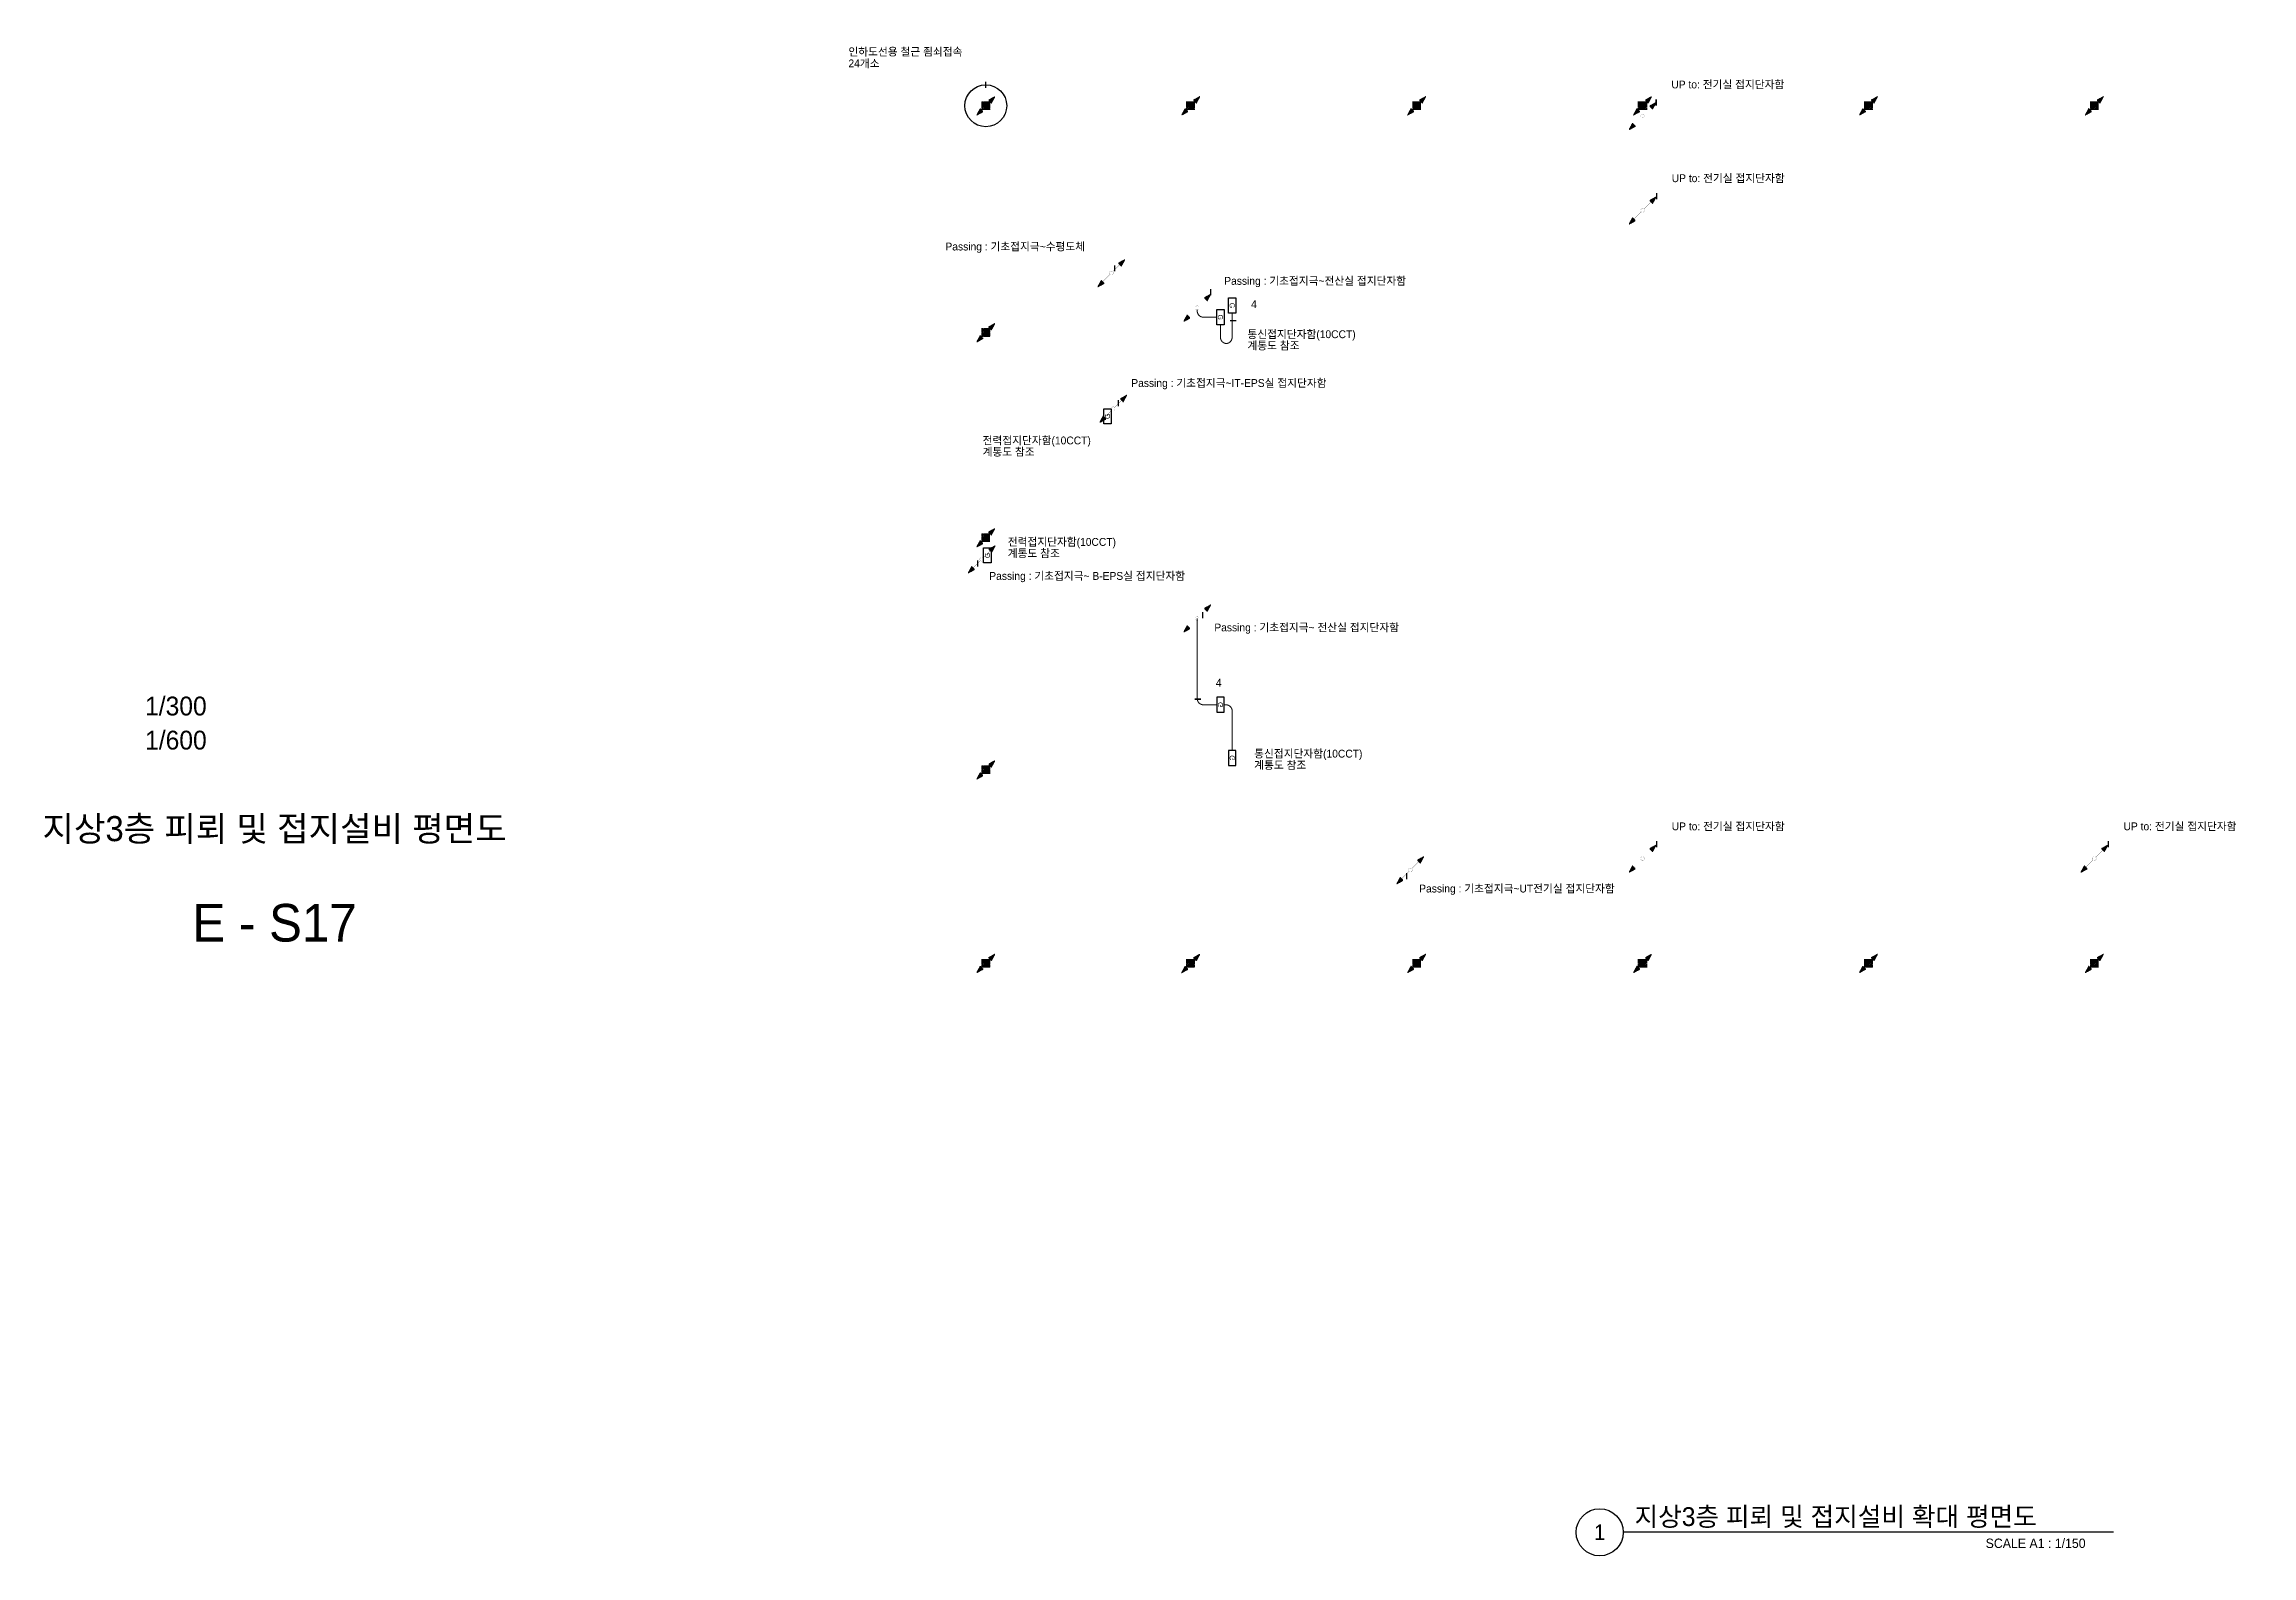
# Model space of a CAD drawing. Header units: millimetres. Extents: x 81900 to 502050, y -708375 to 1238700.
# Drawn here: x 222235 to 327779, y 182625 to 254892 of the extents above; entities that cross this region are included whole.
import ezdxf
from ezdxf.enums import TextEntityAlignment as Align

# ---------------------------------------------------------------- set-up
doc = ezdxf.new("R2010")
doc.units = ezdxf.units.MM
doc.header["$LTSCALE"] = 150
doc.set_wipeout_variables(frame=1)
doc.linetypes.add('C2', pattern=[18.5, 13.5, -2, 1, -2])
doc.layers.get('0').update_dxf_attribs({"lineweight": 0})
for name, color, linetype in [('------02 Etc Panel', 3, 'Continuous'), ('------99 Grounding and Lightning', 3, 'Continuous'), ('------99 Grounding_Grounding Terminal Board_T', 2, 'Continuous'), ('-----09 E-WIRE-GV', 2, 'Continuous'), ('-----20 General Symbol', 3, 'Continuous'), ('-----29 Indicator', 1, 'Continuous'), ('-----30 Text', 2, 'Continuous'), ('-----41 Drawing Title', 2, 'Continuous'), ('-----42 Drawing Number', 2, 'Continuous'), ('-----43 Drawing Scale', 3, 'Continuous')]:
    doc.layers.add(name, color=color, linetype=linetype)
doc.styles.add('ELEC', font='')
doc.styles.get('ELEC').set_extended_font_data('Dotum')
pattern_1 = [(180, (845852.563, 610254.6404), (-1e-14, -6.25), [])]

# ---------------------------------------------------------------- blocks, each defined once
blk = doc.blocks.new('구조체접속')
h = blk.add_hatch()
h.set_pattern_fill('ANGLE', color=1, scale=200)
h.set_pattern_definition([(0, (0, 0), (0, 55), [40, -15]), (90, (0, 0), (-55, 3e-15), [40, -15])])
h.paths.add_polyline_path([(168, 168), (-168, 168), (-168, -168), (168, -168)])
at = {"color": 1}
for p, q in [((166, 168), (168, 166)), ((-168, -166), (-166, -168))]:
    blk.add_line(p, q, dxfattribs=at)
at = {"color": 1, "const_width": 2}
blk.add_lwpolyline([(168, 168), (-168, 168), (-168, -168), (168, -168)], close=True, dxfattribs=at)
blk = doc.blocks.new("'인하도선용 수직철근 또는 철골")
h = blk.add_hatch()
h.set_pattern_fill('ANSI31', color=256, scale=50, angle=135)
h.set_pattern_definition(pattern_1)
h.paths.add_polyline_path([(291, 293), (180, 89), (88, 181)])
h = blk.add_hatch()
h.set_pattern_fill('ANSI31', color=256, scale=50, angle=135)
h.set_pattern_definition(pattern_1)
h.paths.add_polyline_path([(-291, -293), (-180, -89), (-88, -181)])
at = {"const_width": 3.93}
for points in [[(293, 293), (181, 88), (88, 181), (293, 293)], [(-293, -293), (-181, -88), (-88, -181), (-293, -293)]]:
    blk.add_lwpolyline(points, dxfattribs=at)
at = {"xscale": 0.8, "yscale": 0.8, "zscale": 0.8}
blk.add_blockref('구조체접속', (0, 0), dxfattribs=at)
blk = doc.blocks.new('입상입하1')
h = blk.add_hatch()
h.set_pattern_fill('ANSI31', color=256, scale=50, angle=135)
h.set_pattern_definition([(180, (845993.8846, 610394.13), (-1e-14, -6.25), [])])
h.paths.add_polyline_path([(432, 432), (321, 228), (229, 321)])
at = {"const_width": 3.93}
blk.add_lwpolyline([(0, 61, -1), (0, -61, -1), (0, 61)], format="xyb", dxfattribs=at)
for points in [[(43, 43), (275, 275)], [(434, 433), (322, 227), (229, 321), (434, 433)]]:
    blk.add_lwpolyline(points, dxfattribs=at)
blk = doc.blocks.new('A13')
blk.add_lwpolyline([(-300, 0), (-300, 300), (300, 300), (300, 0)], close=True)
at = {"style": 'ELEC'}
blk.add_text('G', height=200, dxfattribs=at).set_placement((0, 150), align=Align.MIDDLE)
blk = doc.blocks.new('C01')
blk.add_lwpolyline([(-300, 0), (-300, 300), (300, 300), (300, 0)], close=True)
at = {"style": 'ELEC'}
blk.add_text('G', height=200, dxfattribs=at).set_placement((0, 150), align=Align.MIDDLE)

msp = doc.modelspace()

# ---------------------------------------------------------------- linework, layer by layer
at = {"layer": '-----09 E-WIRE-GV', "color": 4, "linetype": 'C2', "ltscale": 0.1, "const_width": 50}
for points in [[(278290, 241840), (277658, 241840, -0.4142136), (277358, 242140), (277358, 242200)], [(278470, 241480), (278470, 240880, 0.4142136), (278770, 240580), (278730, 240580, 0.4142136), (279030, 240880), (279030, 242039)]]:
    msp.add_lwpolyline(points, format="xyb", dxfattribs=at)
at = {"layer": '-----09 E-WIRE-GV', "color": 4, "linetype": 'C2', "ltscale": 0.1, "const_width": 50, "elevation": 0}
msp.add_lwpolyline([(279033, 221127), (279033, 223010, 0.4142136), (278733, 223310), (278650, 223310)], format="xyb", dxfattribs=at)
at = {"layer": '-----29 Indicator', "elevation": 0}
msp.add_lwpolyline([(273035, 245189, 0, 0, 0), (273420, 245189, 0, 0, 0), (273420, 244326, 64.2, 64.2, 0), (273420, 244026, 0, 0, 0)], format="xyseb", dxfattribs=at)
at = {"layer": '-----29 Indicator'}
msp.add_lwpolyline([(278403, 223963, 0, 0, 0), (278403, 223579, 0, 0, 0), (277539, 223579, 64.2, 64.2, 0), (277239, 223579, 0, 0, 0)], format="xyseb", dxfattribs=at)
msp.add_circle((267253, 251947), 1000, dxfattribs=at)
at = {"layer": '-----41 Drawing Title', "color": 7}
msp.add_line((321173, 183750), (297727, 183750), dxfattribs=at)
msp.add_circle((296602, 183750), 1125, dxfattribs=at)

# ---------------------------------------------------------------- block references
at = {"layer": '------02 Etc Panel', "xscale": 1.199999999953434, "yscale": 1.199999999953434, "zscale": 1.199999999953434, "rotation": 90}
for p in [(273250, 237101), (267510, 230450)]:
    msp.add_blockref('C01', p, dxfattribs=at)
at = {"layer": '------99 Grounding and Lightning', "xscale": 1.5, "yscale": 1.5, "zscale": 1.5}
for p in [(267253, 251947), (277050, 251950), (287850, 251950), (298650, 251950), (309450, 251950), (320250, 251950), (267253, 241103), (267250, 231300), (267253, 220203), (267253, 210953), (277050, 210950), (287850, 210953), (298650, 210953), (309450, 210953), (320250, 210953)]:
    msp.add_blockref("'인하도선용 수직철근 또는 철골", p, dxfattribs=at)
at = {"layer": '------99 Grounding_Grounding Terminal Board_T', "yscale": 1.2, "zscale": 1.2}
for p, xscale, rotation in [((278850, 242399), 1.2, 270), ((278290, 241840), 1.2, 270), ((279213, 220767), -1.2, 90)]:
    msp.add_blockref('A13', p, dxfattribs=dict(at, xscale=xscale, rotation=rotation))
at = {"layer": '-----20 General Symbol', "xscale": 1.5, "yscale": 1.5, "zscale": 1.5, "rotation": 180}
for p in [(298650, 251458, 0), (298650, 246942), (273253, 243947), (277358, 242292), (273342, 237461), (267058, 230270), (277358, 227442), (287545, 215407), (320250, 215958)]:
    msp.add_blockref('입상입하1', p, dxfattribs=at)
at = {"layer": '-----20 General Symbol', "xscale": 1.5, "yscale": 1.5, "zscale": 1.5}
for p in [(298650, 251458, 0), (298650, 246942), (273253, 243947), (277358, 242292), (273342, 237461), (267058, 230270), (277358, 227442), (298650, 215958), (320250, 215958), (287545, 215407)]:
    msp.add_blockref('입상입하1', p, dxfattribs=at)

# ---------------------------------------------------------------- texts
at = {"layer": '-----41 Drawing Title', "style": 'ELEC'}
msp.add_text('지상3층 피뢰 및 접지설비 평면도', height=1200, dxfattribs=at).set_placement((233250, 217390), align=Align.MIDDLE_CENTER)
at = {"layer": '-----41 Drawing Title', "color": 2, "style": 'ELEC'}
msp.add_text('지상3층 피뢰 및 접지설비 확대 평면도', height=900, dxfattribs=at).set_placement((298267, 184050))
at = {"layer": '-----41 Drawing Title', "color": 7, "style": 'ELEC'}
msp.add_text('1', height=750, dxfattribs=at).set_placement((296602, 183750), align=Align.MIDDLE)
at = {"layer": '-----41 Drawing Title', "style": 'ELEC'}
msp.add_text('SCALE A1 : 1/150', height=450, dxfattribs=at).set_placement((319831, 183000), align=Align.RIGHT)
at = {"layer": '-----42 Drawing Number', "style": 'ELEC'}
msp.add_text('E - S17', height=1800, dxfattribs=at).set_placement((233250, 212890), align=Align.MIDDLE_CENTER)
at = {"layer": '-----43 Drawing Scale', "style": 'ELEC'}
for s, p in [('1/300', (227060, 222800)), ('1/600', (227060, 221170))]:
    msp.add_text(s, height=900, dxfattribs=at).set_placement(p)

# ---------------------------------------------------------------- wipeouts: each hides what was drawn before it
for points in [[(260619, 254892), (266869, 254892), (266869, 253642), (260619, 253642)], [(299984, 248830), (306179, 248830), (306179, 248080), (299984, 248080)], [(279623, 241387), (285533, 241387), (285533, 240137), (279623, 240137)], [(279946, 221336), (285857, 221336), (285857, 220086), (279946, 220086)], [(299984, 217846), (306179, 217846), (306179, 217096), (299984, 217096)], [(321584, 217846), (327779, 217846), (327779, 217096), (321584, 217096)]]:
    msp.add_wipeout(points).dxf.layer = '-----29 Indicator'
msp.add_wipeout([(299965, 253312), (306160, 253312), (306160, 252562), (299965, 252562)]).translate(0, 0, 0).dxf.layer = '-----29 Indicator'

# ---------------------------------------------------------------- next in the draw order: linework, layer by layer
at = {"layer": '-----29 Indicator', "elevation": 0}
for points in [[(266869, 254254, 0, 0, 0), (267253, 254254, 0, 0, 0), (267253, 253097, 64.2, 64.2, 0), (267253, 252797, 0, 0, 0)], [(299965, 252937, 0, 0, 0), (299301, 252937, 0, 0, 0), (299301, 252258, 64.2, 64.2, 0), (299301, 251957, 0, 0, 0)]]:
    msp.add_lwpolyline(points, format="xyseb", dxfattribs=at)
at = {"layer": '-----29 Indicator'}
for points in [[(299984, 248455, 0, 0, 0), (299319, 248455, 0, 0, 0), (299319, 247776, 64.2, 64.2, 0), (299319, 247476, 0, 0, 0)], [(280087, 242059, 0, 0, 0), (280087, 241675, 0, 0, 0), (279224, 241675, 64.2, 64.2, 0), (278924, 241675, 0, 0, 0)], [(299984, 217471, 0, 0, 0), (299319, 217471, 0, 0, 0), (299319, 216792, 64.2, 64.2, 0), (299319, 216492, 0, 0, 0)], [(321584, 217471, 0, 0, 0), (320919, 217471, 0, 0, 0), (320919, 216792, 64.2, 64.2, 0), (320919, 216492, 0, 0, 0)]]:
    msp.add_lwpolyline(points, format="xyseb", dxfattribs=at)

# ---------------------------------------------------------------- next in the draw order: texts
at = {"layer": '-----30 Text', "style": 'ELEC'}
for s, p in [('인하도선용 철근 죔쇠접속', (260686, 254530)), ('24개소', (260686, 253972)), ('UP to: 전기실 접지단자함', (300027, 252964, 0)), ('UP to: 전기실 접지단자함', (300045, 248483)), ('통신접지단자함(10CCT)', (279760, 241025)), ('계통도 참조', (279760, 240480)), ('통신접지단자함(10CCT)', (280083, 220974)), ('계통도 참조', (280083, 220429)), ('UP to: 전기실 접지단자함', (300045, 217499)), ('UP to: 전기실 접지단자함', (321645, 217499))]:
    msp.add_text(s, height=375, dxfattribs=at).set_placement(p, align=Align.MIDDLE_LEFT)

# ---------------------------------------------------------------- next in the draw order: wipeouts: each hides what was drawn before it
for points in [[(265262, 245564), (273035, 245564), (273035, 244814), (265262, 244814)], [(274085, 239075), (284788, 239075), (284788, 238325), (274085, 238325)], [(266963, 236310), (272927, 236310), (272927, 235060), (266963, 235060)], [(268165, 231458), (274140, 231458), (274140, 230208), (268165, 230208)], [(278115, 227372), (288337, 227372), (288337, 226622), (278115, 226622)], [(278051, 224166), (278051, 224572), (278403, 224775), (278754, 224572), (278754, 224166), (278403, 223963)], [(287855, 214888), (298559, 214888), (298559, 214138), (287855, 214138)]]:
    msp.add_wipeout(points).dxf.layer = '-----29 Indicator'

# ---------------------------------------------------------------- next in the draw order: linework, layer by layer
at = {"layer": '-----09 E-WIRE-GV', "color": 4, "linetype": 'C2', "ltscale": 0.1, "const_width": 50, "elevation": 0}
msp.add_lwpolyline([(278290, 223310), (277658, 223310, -0.4142136), (277358, 223610), (277358, 227442)], format="xyb", dxfattribs=at)
at = {"layer": '-----29 Indicator'}
for points in [[(274085, 238700, 0, 0, 0), (273596, 238700, 0, 0, 0), (273596, 237884, 64.2, 64.2, 0), (273596, 237583, 0, 0, 0)], [(278115, 226997, 0, 0, 0), (277626, 226997, 0, 0, 0), (277626, 227446, 64.2, 64.2, 0), (277626, 227747, 0, 0, 0)], [(287855, 214513, 0, 0, 0), (287366, 214513, 0, 0, 0), (287366, 214963, 64.2, 64.2, 0), (287366, 215263, 0, 0, 0)]]:
    msp.add_lwpolyline(points, format="xyseb", dxfattribs=at)

# ---------------------------------------------------------------- next in the draw order: block references
at = {"layer": '------99 Grounding_Grounding Terminal Board_T', "xscale": -1.2, "yscale": 1.2, "zscale": 1.2, "rotation": 90}
msp.add_blockref('A13', (278650, 223310), dxfattribs=at)
at = {"layer": '-----20 General Symbol', "xscale": 1.5, "yscale": 1.5, "zscale": 1.5, "rotation": 180}
msp.add_blockref('입상입하1', (298650, 215958), dxfattribs=at)

# ---------------------------------------------------------------- next in the draw order: texts
at = {"layer": '-----30 Text', "style": 'ELEC'}
for s, p in [('Passing : 기초접지극~수평도체', (265323, 245217)), ('Passing : 기초접지극~IT-EPS실 접지단자함', (274208, 238693)), ('계통도 참조', (267100, 235403)), ('전력접지단자함(10CCT)', (267100, 235947)), ('전력접지단자함(10CCT)', (268302, 231096)), ('계통도 참조', (268302, 230551)), ('Passing : 기초접지극~ 전산실 접지단자함', (278178, 227008)), ('4', (278251, 224366)), ('Passing : 기초접지극~UT전기실 접지단자함', (287973, 214525))]:
    msp.add_text(s, height=375, dxfattribs=at).set_placement(p, align=Align.MIDDLE_LEFT)

# ---------------------------------------------------------------- next in the draw order: wipeouts: each hides what was drawn before it
msp.add_wipeout([(279736, 242262), (279736, 242668), (280087, 242870), (280439, 242668), (280439, 242262), (280087, 242059)]).dxf.layer = '-----29 Indicator'

# ---------------------------------------------------------------- next in the draw order: texts
msp.add_text('4', height=375, dxfattribs=at).set_placement((279936, 242462), align=Align.MIDDLE_LEFT)

# ---------------------------------------------------------------- next in the draw order: wipeouts: each hides what was drawn before it
for points in [[(278494, 243957), (288554, 243957), (288554, 243207), (278494, 243207)], [(267356, 229833), (278059, 229833), (278059, 229083), (267356, 229083)]]:
    msp.add_wipeout(points).dxf.layer = '-----29 Indicator'

# ---------------------------------------------------------------- next in the draw order: linework, layer by layer
at = {"layer": '-----29 Indicator', "elevation": 0}
msp.add_lwpolyline([(278494, 243582, 0, 0, 0), (278005, 243582, 0, 0, 0), (278005, 243190, 64.2, 64.2, 0), (278005, 242889, 0, 0, 0)], format="xyseb", dxfattribs=at)
at = {"layer": '-----29 Indicator'}
msp.add_lwpolyline([(267356, 229458, 0, 0, 0), (266867, 229458, 0, 0, 0), (266867, 229907, 64.2, 64.2, 0), (266867, 230208, 0, 0, 0)], format="xyseb", dxfattribs=at)

# ---------------------------------------------------------------- next in the draw order: texts
at = {"layer": '-----30 Text', "style": 'ELEC'}
for s, p in [('Passing : 기초접지극~전산실 접지단자함', (278652, 243575)), ('Passing : 기초접지극~ B-EPS실 접지단자함', (267419, 229470))]:
    msp.add_text(s, height=375, dxfattribs=at).set_placement(p, align=Align.MIDDLE_LEFT)

doc.saveas('drawing.dxf')
